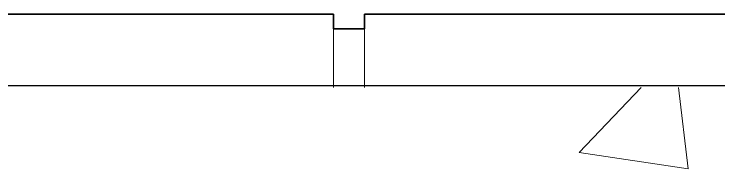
# Model space of a CAD drawing. Header units: inches. Extents: x 5 to 516, y -193 to 129.
# Drawn here: x 90.7683 to 91.2498, y -189.9513 to -189.8458 of the extents above; entities that cross this region are included whole.
import ezdxf

# ---------------------------------------------------------------- set-up
doc = ezdxf.new("R2010")
doc.units = ezdxf.units.IN
doc.header["$MEASUREMENT"] = 0
doc.linetypes.add('PDF_IMPORT', pattern=[1, 0.8, -0.2])
doc.layers.add('Highlight', color=210, linetype='Continuous')
doc.layers.add('PDF8_Geometry', color=7, linetype='Continuous')

msp = doc.modelspace()

# ---------------------------------------------------------------- linework, layer by layer
at = {"layer": 'Highlight'}
msp.add_line((95.1232948, -189.8946721), (85.8407226, -189.8946721), dxfattribs=at)
at = {"layer": 'PDF8_Geometry', "linetype": 'PDF_IMPORT', "lineweight": 35, "ltscale": 0.5}
msp.add_lwpolyline([(90.9866278, -189.8457832), (86.0188493, -189.8457832)], dxfattribs=at)
at = {"layer": 'PDF8_Geometry', "lineweight": 35}
for points in [[(90.9866278, -189.8457833), (90.9866278, -189.8557833), (91.0077389, -189.8557833), (91.0077389, -189.8457833)], [(91.0077391, -189.8457833), (91.5077392, -189.8457833), (91.5077392, -189.8557833), (91.5288503, -189.8557833), (91.5288503, -189.8457833)]]:
    msp.add_lwpolyline(points, dxfattribs=at)
at = {"layer": 'PDF8_Geometry', "lineweight": 15}
for points in [[(90.9866278, -189.8557833), (90.9866278, -189.8957833)], [(91.0077391, -189.8557833), (91.0077391, -189.8957833)], [(91.1544044, -189.9402278), (91.1966266, -189.8957833)], [(91.2221828, -189.8957831), (91.2288495, -189.9513387), (91.154405, -189.9402276)]]:
    msp.add_lwpolyline(points, dxfattribs=at)
at = {"layer": 'PDF8_Geometry', "linetype": 'PDF_IMPORT', "lineweight": 50, "ltscale": 5.594445}
msp.add_lwpolyline([(86.0188494, -189.8957831), (92.7799603, -189.8957831)], dxfattribs=at)

doc.saveas('drawing.dxf')
